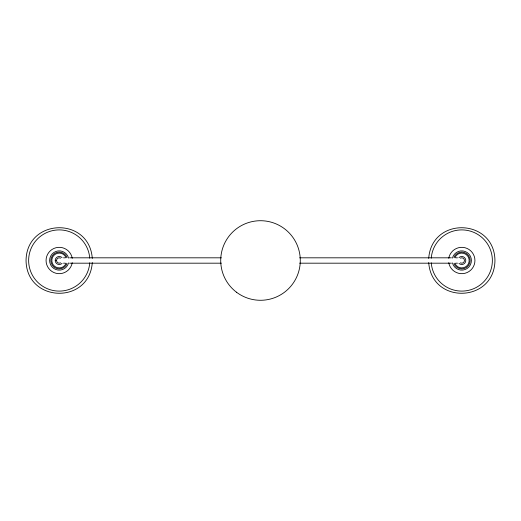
<?xml version="1.0" encoding="UTF-8"?>
<svg xmlns="http://www.w3.org/2000/svg" width="521" height="521" viewBox="0 0 521 521"><rect width="100%" height="100%" fill="white"/><g stroke="black" fill="none" stroke-linecap="round" stroke-linejoin="round"><path stroke-width="0.78" d="M92.295 262.577C89.247 304.811 26.564 302.818 26.05 260.5C26.564 218.182 89.247 216.189 92.295 258.423M428.705 258.423C431.753 216.189 494.436 218.182 494.95 260.5C494.436 302.818 431.753 304.811 428.705 262.577M63.516 257.817L65.301 257.817M69.586 257.817L221.36 257.817M299.64 257.817L451.414 257.817M455.699 257.817L457.484 257.817M55.272 260.5L56.555 260.5A2.683 2.683 0 0 0 60.579 262.818M63.516 263.183L65.301 263.183M69.586 263.183L221.36 263.183M299.64 263.183L451.414 263.183M455.699 263.183L457.484 263.183M56.555 260.5A2.683 2.683 0 0 1 60.579 258.182M67.053 263.593A8.408 8.408 0 0 1 54.158 267.195A8.408 8.408 0 0 1 54.158 253.805A8.408 8.408 0 0 1 67.053 257.407M89.755 262.805A30.609 30.609 0 0 1 43.276 286.615A30.609 30.609 0 0 1 43.276 234.385A30.609 30.609 0 0 1 89.755 258.195M66.16 263.242A7.444 7.444 0 0 1 54.738 266.433A7.444 7.444 0 0 1 54.738 254.567A7.444 7.444 0 0 1 66.16 257.758M68.564 262.897A9.625 9.625 0 0 1 53.741 268.406A9.625 9.625 0 0 1 53.741 252.594A9.625 9.625 0 0 1 68.564 258.103M72.23 262.695A13.181 13.181 0 0 1 52.022 271.526A13.181 13.181 0 0 1 52.022 249.474A13.181 13.181 0 0 1 72.23 258.305M458.923 257.661A4.018 4.018 0 0 1 464.602 257.661A4.018 4.018 0 0 1 464.602 263.339A4.018 4.018 0 0 1 458.923 263.339M62.077 263.339A4.018 4.018 0 0 1 56.398 263.339A4.018 4.018 0 0 1 56.398 257.661A4.018 4.018 0 0 1 62.077 257.661M460.421 258.182A2.683 2.683 0 0 1 464.445 260.5A2.683 2.683 0 0 1 460.421 262.818M448.77 258.305A13.181 13.181 0 0 1 468.978 249.474A13.181 13.181 0 0 1 468.978 271.526A13.181 13.181 0 0 1 448.77 262.695M431.245 258.195A30.609 30.609 0 0 1 477.724 234.385A30.609 30.609 0 0 1 477.724 286.615A30.609 30.609 0 0 1 431.245 262.805M452.436 258.103A9.625 9.625 0 0 1 467.259 252.594A9.625 9.625 0 0 1 467.259 268.406A9.625 9.625 0 0 1 452.436 262.897M453.947 257.407A8.408 8.408 0 0 1 466.842 253.805A8.408 8.408 0 0 1 466.842 267.195A8.408 8.408 0 0 1 453.947 263.593M454.84 257.758A7.444 7.444 0 0 1 466.262 254.567A7.444 7.444 0 0 1 466.262 266.433A7.444 7.444 0 0 1 454.84 263.242M236.449 292.19A39.785 39.785 0 0 0 299.972 265.489A39.785 39.785 0 0 0 245.085 223.822A39.785 39.785 0 0 0 236.449 292.19"/></g></svg>
